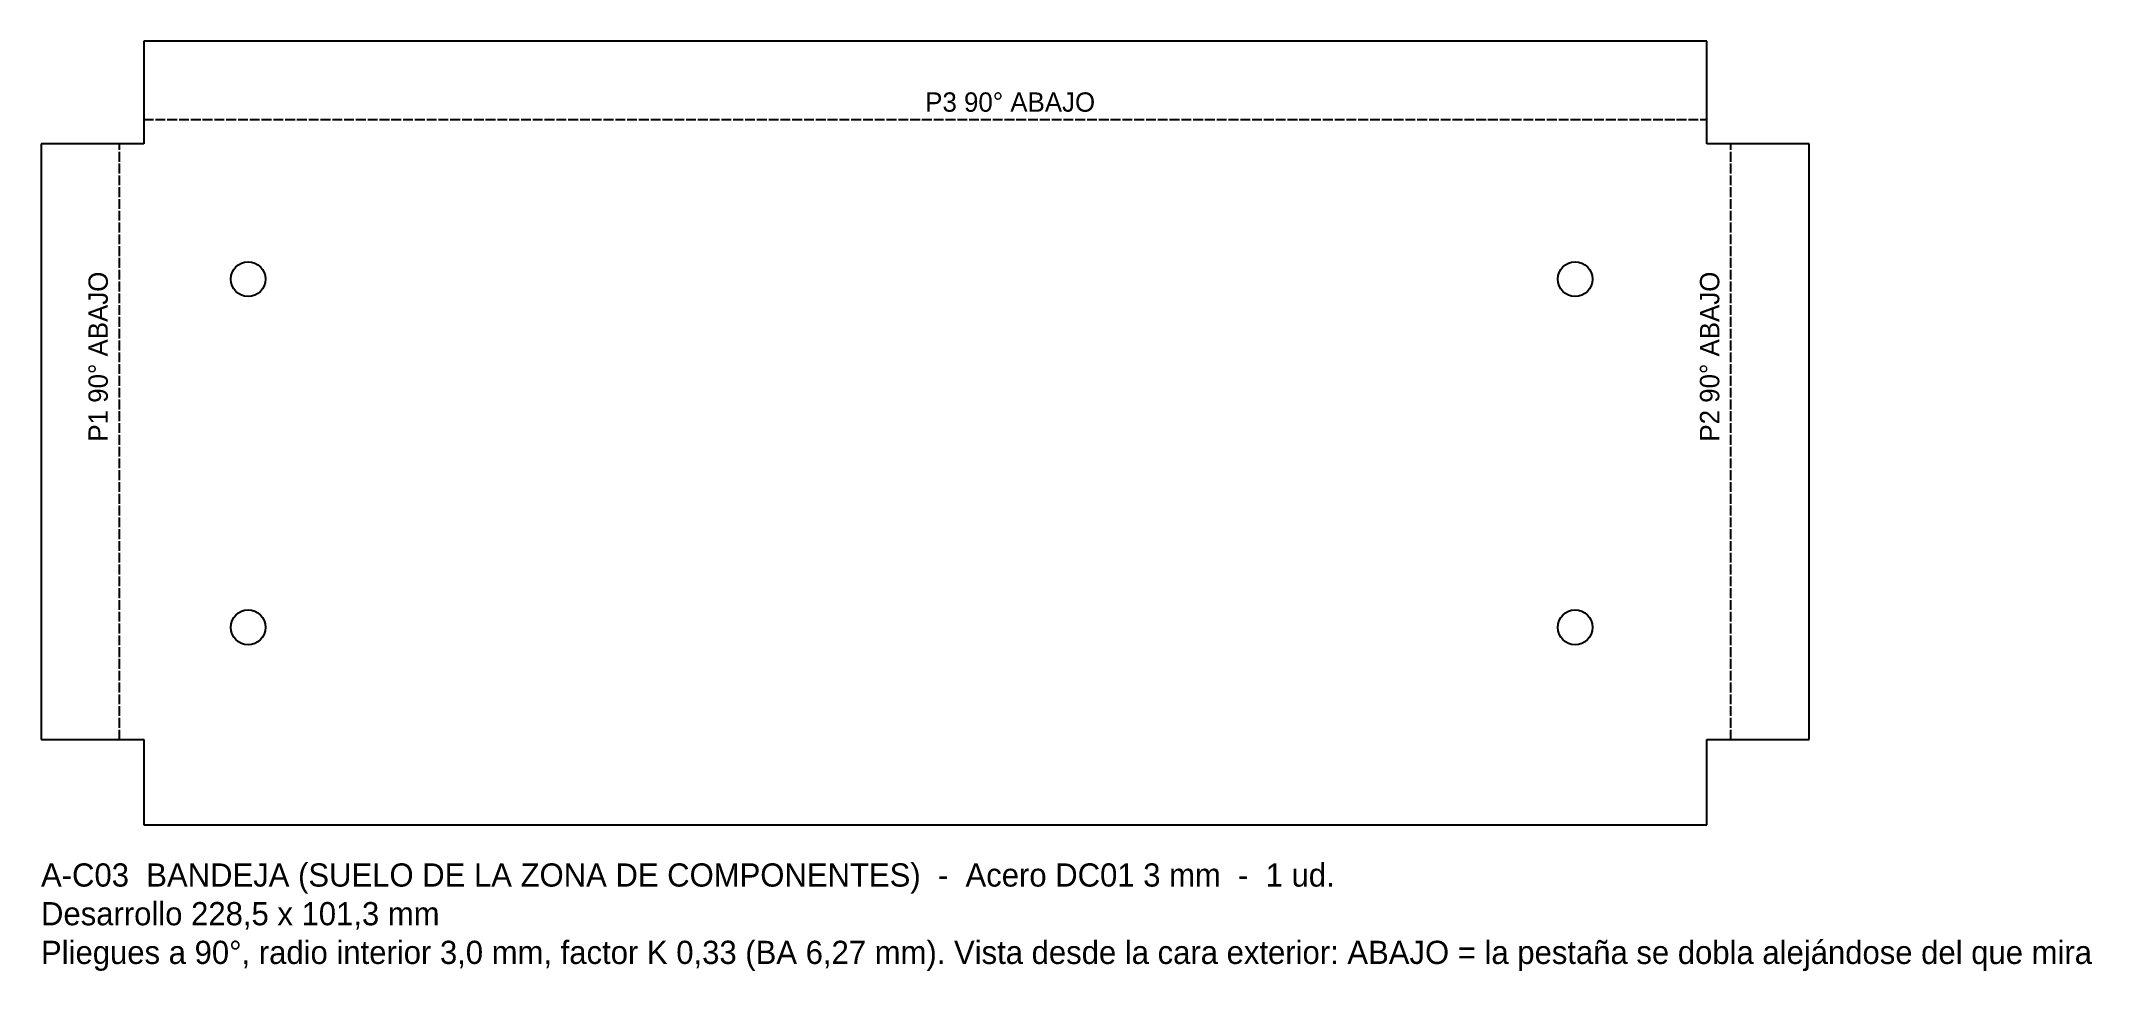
# Model space of a CAD drawing. Header units: millimetres. Extents: x 0 to 265, y -19 to 101.
import ezdxf

# ---------------------------------------------------------------- set-up
doc = ezdxf.new("R2010")
doc.units = ezdxf.units.MM
doc.linetypes.add('DASHED', pattern=[1.524, 1.27, -0.254])
for name, color, linetype in [('CORTE', 7, 'CONTINUOUS'), ('PLIEGUES', 1, 'DASHED'), ('TEXTO', 3, 'CONTINUOUS')]:
    doc.layers.add(name, color=color, linetype=linetype)

msp = doc.modelspace()

# ---------------------------------------------------------------- linework, layer by layer
at = {"layer": 'CORTE'}
for p, q in [((215.27, 101.27), (13.27, 101.27)), ((13.27, 101.27), (13.27, 88)), ((215.27, 88), (215.27, 101.27)), ((13.27, 88), (0, 88)), ((0, 88), (0, 11)), ((228.53, 88), (215.27, 88)), ((228.53, 11), (228.53, 88)), ((0, 11), (13.27, 11)), ((13.27, 11), (13.27, 0)), ((215.27, 0), (215.27, 11)), ((215.27, 11), (228.53, 11)), ((13.27, 0), (215.27, 0))]:
    msp.add_line(p, q, dxfattribs=at)
for centre in [(26.77, 70.5), (198.27, 70.5), (26.77, 25.5), (198.27, 25.5)]:
    msp.add_circle(centre, 2.25, dxfattribs=at)
at = {"layer": 'PLIEGUES', "linetype": 'DASHED'}
for p, q in [((13.27, 91.13), (215.27, 91.13)), ((10.13, 11), (10.13, 88)), ((218.4, 11), (218.4, 88))]:
    msp.add_line(p, q, dxfattribs=at)

# ---------------------------------------------------------------- texts
at = {"layer": 'TEXTO'}
for s, height, p in [('P3 90° ABAJO', 2.5, (114.27, 92.13)), ('A-C03  BANDEJA (SUELO DE LA ZONA DE COMPONENTES)  -  Acero DC01 3 mm  -  1 ud.', 3, (0, -8)), ('Desarrollo 228,5 x 101,3 mm', 3, (0, -13)), ('Pliegues a 90°, radio interior 3,0 mm, factor K 0,33 (BA 6,27 mm). Vista desde la cara exterior: ABAJO = la pestaña se dobla alejándose del que mira', 3, (0, -18))]:
    msp.add_text(s, height=height, dxfattribs=at).set_placement(p)
for s, p in [('P1 90° ABAJO', (8.63, 49.5)), ('P2 90° ABAJO', (216.9, 49.5))]:
    msp.add_text(s, height=2.5, rotation=90, dxfattribs=at).set_placement(p)

doc.saveas('drawing.dxf')
